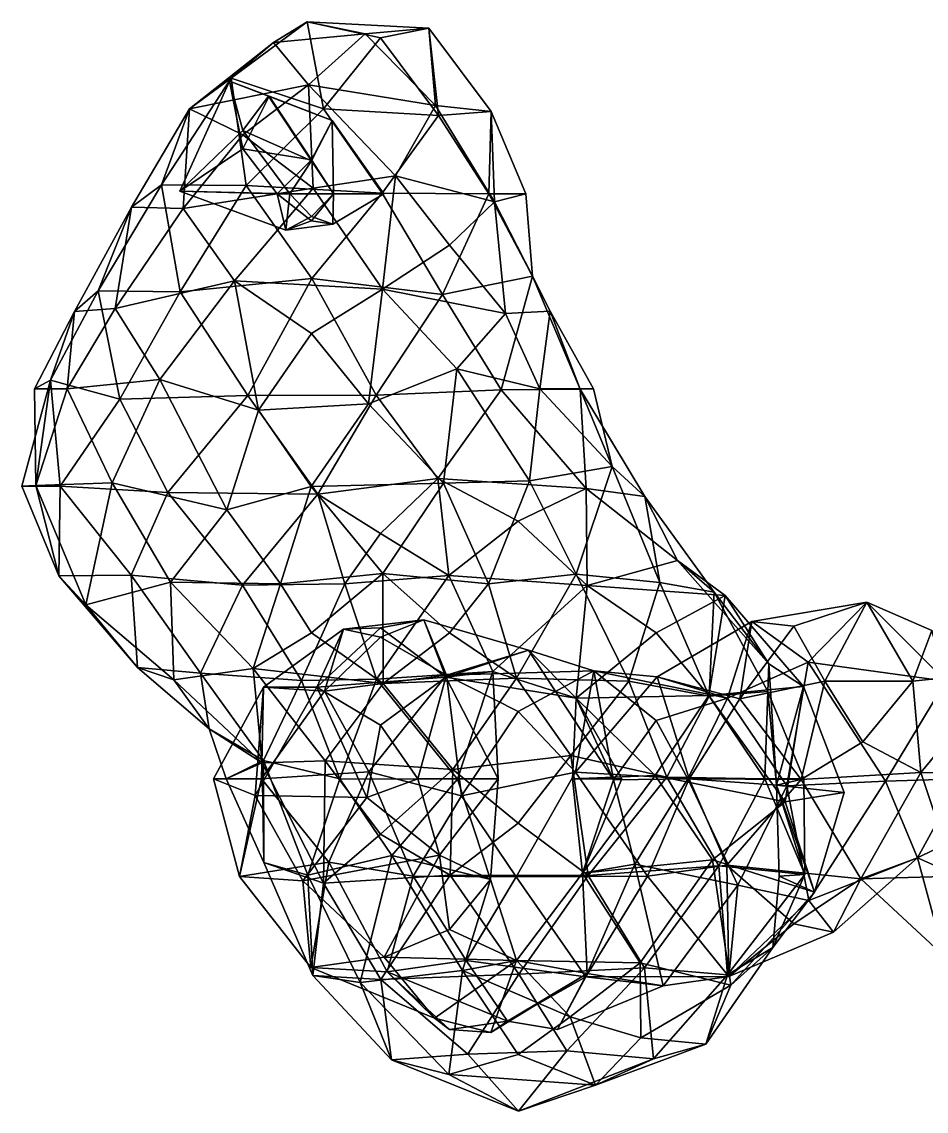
# Model space of a CAD drawing. Extents: x 290095 to 295679, y 4553756 to 4561441.
# Drawn here: x 291240.7 to 291406.1, y 4560770.5 to 4560969.6 of the extents above; entities that cross this region are included whole.
import ezdxf

# ---------------------------------------------------------------- set-up
doc = ezdxf.new("R2010")
doc.units = 0
doc.layers.add('Au_ppm_Pref_-_0_5', color=7, linetype='CONTINUOUS')

msp = doc.modelspace()

# ---------------------------------------------------------------- linework, layer by layer
at = {"layer": 'Au_ppm_Pref_-_0_5'}
for points in [[(291295.89, 4560953.68, 1584.02), (291279.04, 4560959.28, 1580.41), (291292.94, 4560969.61, 1579.36)], [(291279.04, 4560959.28, 1580.41), (291286.79, 4560965.83, 1573.92), (291292.94, 4560969.61, 1579.36)], [(291286.79, 4560965.83, 1573.92), (291303.52, 4560967.41, 1574.72), (291292.94, 4560969.61, 1579.36)], [(291295.89, 4560953.68, 1584.02), (291292.94, 4560969.61, 1579.36), (291306.35, 4560966.7, 1583.43)], [(291303.52, 4560967.41, 1574.72), (291315.15, 4560968.43, 1579.86), (291292.94, 4560969.61, 1579.36)], [(291292.94, 4560969.61, 1579.36), (291315.15, 4560968.43, 1579.86), (291306.35, 4560966.7, 1583.43)], [(291303.52, 4560967.41, 1574.72), (291286.79, 4560965.83, 1573.92), (291293.2, 4560958.09, 1571.62)], [(291316.42, 4560954.31, 1574.35), (291303.52, 4560967.41, 1574.72), (291293.2, 4560958.09, 1571.62)], [(291316.42, 4560954.31, 1574.35), (291315.15, 4560968.43, 1579.86), (291303.52, 4560967.41, 1574.72)], [(291315.15, 4560968.43, 1579.86), (291316.97, 4560952.48, 1583.7), (291306.35, 4560966.7, 1583.43)], [(291316.42, 4560954.31, 1574.35), (291326.58, 4560953.23, 1579.86), (291315.15, 4560968.43, 1579.86)], [(291315.15, 4560968.43, 1579.86), (291326.58, 4560953.23, 1579.86), (291316.97, 4560952.48, 1583.7)], [(291271.41, 4560953.69, 1574.91), (291286.79, 4560965.83, 1573.92), (291279.04, 4560959.28, 1580.41)], [(291286.79, 4560965.83, 1573.92), (291271.41, 4560953.69, 1574.91), (291293.2, 4560958.09, 1571.62)], [(291295.89, 4560953.68, 1584.02), (291306.35, 4560966.7, 1583.43), (291316.97, 4560952.48, 1583.7)], [(291279.04, 4560959.28, 1580.41), (291266.29, 4560939.82, 1580.43), (291271.41, 4560953.69, 1574.91)], [(291279.04, 4560959.28, 1580.41), (291281.75, 4560939.68, 1584.29), (291266.29, 4560939.82, 1580.43)], [(291269.68, 4560938.65, 1603.62), (291278.71, 4560958.77, 1603.56), (291281.15, 4560949.73, 1605.7)], [(291269.68, 4560938.65, 1603.62), (291281.15, 4560946.39, 1600.42), (291278.71, 4560958.77, 1603.56)], [(291281.15, 4560948.92, 1570.34), (291293.2, 4560958.09, 1571.62), (291271.41, 4560953.69, 1574.91)], [(291286, 4560955.99, 1601.33), (291278.71, 4560958.77, 1603.56), (291281.15, 4560946.39, 1600.42)], [(291286, 4560955.99, 1601.33), (291297.49, 4560951.57, 1603.62), (291278.71, 4560958.77, 1603.56)], [(291297.49, 4560951.57, 1603.62), (291285.89, 4560955.99, 1605.85), (291278.71, 4560958.77, 1603.56)], [(291285.89, 4560955.99, 1605.85), (291281.15, 4560949.73, 1605.7), (291278.71, 4560958.77, 1603.56)], [(291279.04, 4560959.28, 1580.41), (291295.89, 4560953.68, 1584.02), (291281.75, 4560939.68, 1584.29)], [(291294.05, 4560939.18, 1569.98), (291293.2, 4560958.09, 1571.62), (291281.15, 4560948.92, 1570.34)], [(291294.05, 4560939.18, 1569.98), (291309.06, 4560941.44, 1571.55), (291293.2, 4560958.09, 1571.62)], [(291293.2, 4560958.09, 1571.62), (291309.06, 4560941.44, 1571.55), (291316.42, 4560954.31, 1574.35)], [(291293.75, 4560944.22, 1605.64), (291281.15, 4560949.73, 1605.7), (291285.89, 4560955.99, 1605.85)], [(291293.75, 4560944.37, 1601.55), (291286, 4560955.99, 1601.33), (291281.15, 4560946.39, 1600.42)], [(291297.49, 4560951.57, 1603.62), (291293.75, 4560944.22, 1605.64), (291285.89, 4560955.99, 1605.85)], [(291286, 4560955.99, 1601.33), (291293.75, 4560944.37, 1601.55), (291297.49, 4560951.57, 1603.62)], [(291266.29, 4560939.82, 1580.43), (291260.82, 4560935.73, 1573.92), (291271.41, 4560953.69, 1574.91)], [(291271.41, 4560953.69, 1574.91), (291260.82, 4560935.73, 1573.92), (291270.27, 4560935.5, 1569.68)], [(291271.41, 4560953.69, 1574.91), (291270.27, 4560935.5, 1569.68), (291281.15, 4560948.92, 1570.34)], [(291295.89, 4560953.68, 1584.02), (291306.67, 4560938.28, 1584.83), (291281.75, 4560939.68, 1584.29)], [(291295.89, 4560953.68, 1584.02), (291316.97, 4560952.48, 1583.7), (291306.67, 4560938.28, 1584.83)], [(291309.06, 4560941.44, 1571.55), (291327.21, 4560936.7, 1574.36), (291316.42, 4560954.31, 1574.35)], [(291327.21, 4560936.7, 1574.36), (291326.58, 4560953.23, 1579.86), (291316.42, 4560954.31, 1574.35)], [(291297.75, 4560938.17, 1601.73), (291297.49, 4560951.57, 1603.62), (291293.75, 4560944.37, 1601.55)], [(291297.49, 4560951.57, 1603.62), (291297.73, 4560938.17, 1605.5), (291293.75, 4560944.22, 1605.64)], [(291297.75, 4560938.17, 1601.73), (291306.96, 4560938.17, 1603.62), (291297.49, 4560951.57, 1603.62)], [(291297.49, 4560951.57, 1603.62), (291306.96, 4560938.17, 1603.62), (291297.73, 4560938.17, 1605.5)], [(291326.14, 4560938.17, 1583.25), (291306.67, 4560938.28, 1584.83), (291316.97, 4560952.48, 1583.7)], [(291326.58, 4560953.23, 1579.86), (291326.14, 4560938.17, 1583.25), (291316.97, 4560952.48, 1583.7)], [(291326.58, 4560953.23, 1579.86), (291332.93, 4560938.17, 1579.86), (291326.14, 4560938.17, 1583.25)], [(291327.21, 4560936.7, 1574.36), (291332.93, 4560938.17, 1579.86), (291326.58, 4560953.23, 1579.86)], [(291281.15, 4560949.73, 1605.7), (291289.77, 4560938.17, 1605.49), (291269.68, 4560938.65, 1603.62)], [(291293.75, 4560944.22, 1605.64), (291289.77, 4560938.17, 1605.49), (291281.15, 4560949.73, 1605.7)], [(291294.05, 4560939.18, 1569.98), (291281.15, 4560948.92, 1570.34), (291270.27, 4560935.5, 1569.68)], [(291269.68, 4560938.65, 1603.62), (291287.46, 4560938.17, 1600.66), (291281.15, 4560946.39, 1600.42)], [(291293.75, 4560944.37, 1601.55), (291281.15, 4560946.39, 1600.42), (291287.46, 4560938.17, 1600.66)], [(291297.75, 4560938.17, 1601.73), (291293.75, 4560944.37, 1601.55), (291287.46, 4560938.17, 1600.66)], [(291297.73, 4560938.17, 1605.5), (291289.77, 4560938.17, 1605.49), (291293.75, 4560944.22, 1605.64)], [(291269.69, 4560920.28, 1584.93), (291254.71, 4560920.43, 1580.12), (291266.29, 4560939.82, 1580.43)], [(291260.82, 4560935.73, 1573.92), (291266.29, 4560939.82, 1580.43), (291254.71, 4560920.43, 1580.12)], [(291269.69, 4560920.28, 1584.93), (291266.29, 4560939.82, 1580.43), (291281.75, 4560939.68, 1584.29)], [(291269.69, 4560920.28, 1584.93), (291281.75, 4560939.68, 1584.29), (291293.79, 4560922.67, 1586.6)], [(291306.67, 4560938.28, 1584.83), (291293.79, 4560922.67, 1586.6), (291281.75, 4560939.68, 1584.29)], [(291294.05, 4560939.18, 1569.98), (291306.68, 4560920.74, 1567.69), (291309.06, 4560941.44, 1571.55)], [(291306.68, 4560920.74, 1567.69), (291318.95, 4560928.8, 1571.11), (291309.06, 4560941.44, 1571.55)], [(291309.06, 4560941.44, 1571.55), (291318.95, 4560928.8, 1571.11), (291327.21, 4560936.7, 1574.36)], [(291289.03, 4560931.5, 1603.62), (291269.68, 4560938.65, 1603.62), (291289.77, 4560938.17, 1605.49)], [(291269.68, 4560938.65, 1603.62), (291289.03, 4560931.5, 1603.62), (291287.46, 4560938.17, 1600.66)], [(291294.05, 4560939.18, 1569.98), (291270.27, 4560935.5, 1569.68), (291279.62, 4560922.28, 1567.16)], [(291306.68, 4560920.74, 1567.69), (291294.05, 4560939.18, 1569.98), (291279.62, 4560922.28, 1567.16)], [(291297.75, 4560938.17, 1601.73), (291287.46, 4560938.17, 1600.66), (291293.75, 4560933.24, 1601.97)], [(291289.03, 4560931.5, 1603.62), (291293.75, 4560933.24, 1601.97), (291287.46, 4560938.17, 1600.66)], [(291289.03, 4560931.5, 1603.62), (291289.77, 4560938.17, 1605.49), (291293.75, 4560934.03, 1605)], [(291293.75, 4560934.03, 1605), (291289.77, 4560938.17, 1605.49), (291297.73, 4560938.17, 1605.5)], [(291297.75, 4560938.17, 1601.73), (291293.75, 4560933.24, 1601.97), (291297.65, 4560932.65, 1603.62)], [(291297.65, 4560932.65, 1603.62), (291293.75, 4560934.03, 1605), (291297.73, 4560938.17, 1605.5)], [(291317.7, 4560919.75, 1585.36), (291293.79, 4560922.67, 1586.6), (291306.67, 4560938.28, 1584.83)], [(291297.75, 4560938.17, 1601.73), (291297.65, 4560932.65, 1603.62), (291306.96, 4560938.17, 1603.62)], [(291306.96, 4560938.17, 1603.62), (291297.65, 4560932.65, 1603.62), (291297.73, 4560938.17, 1605.5)], [(291317.7, 4560919.75, 1585.36), (291306.67, 4560938.28, 1584.83), (291326.14, 4560938.17, 1583.25)], [(291317.7, 4560919.75, 1585.36), (291326.14, 4560938.17, 1583.25), (291334.12, 4560923.12, 1579.51)], [(291326.14, 4560938.17, 1583.25), (291332.93, 4560938.17, 1579.86), (291334.12, 4560923.12, 1579.51)], [(291327.21, 4560936.7, 1574.36), (291334.12, 4560923.12, 1579.51), (291332.93, 4560938.17, 1579.86)], [(291257.81, 4560917.18, 1569.92), (291260.82, 4560935.73, 1573.92), (291250.37, 4560916.66, 1573.92)], [(291250.37, 4560916.66, 1573.92), (291260.82, 4560935.73, 1573.92), (291254.71, 4560920.43, 1580.12)], [(291270.27, 4560935.5, 1569.68), (291260.82, 4560935.73, 1573.92), (291257.81, 4560917.18, 1569.92)], [(291257.81, 4560917.18, 1569.92), (291279.62, 4560922.28, 1567.16), (291270.27, 4560935.5, 1569.68)], [(291318.95, 4560928.8, 1571.11), (291329.18, 4560916.29, 1570.45), (291327.21, 4560936.7, 1574.36)], [(291329.18, 4560916.29, 1570.45), (291337.39, 4560916.71, 1573.92), (291327.21, 4560936.7, 1574.36)], [(291327.21, 4560936.7, 1574.36), (291337.39, 4560916.71, 1573.92), (291334.12, 4560923.12, 1579.51)], [(291297.65, 4560932.65, 1603.62), (291289.03, 4560931.5, 1603.62), (291293.75, 4560934.03, 1605)], [(291289.03, 4560931.5, 1603.62), (291297.65, 4560932.65, 1603.62), (291293.75, 4560933.24, 1601.97)], [(291318.95, 4560928.8, 1571.11), (291306.68, 4560920.74, 1567.69), (291329.18, 4560916.29, 1570.45)], [(291279.62, 4560922.28, 1567.16), (291257.81, 4560917.18, 1569.92), (291265.97, 4560904.25, 1566.88)], [(291279.62, 4560922.28, 1567.16), (291265.97, 4560904.25, 1566.88), (291284.03, 4560898.63, 1564.7)], [(291293.79, 4560922.67, 1586.6), (291282.08, 4560901.33, 1587.44), (291269.69, 4560920.28, 1584.93)], [(291293.75, 4560912.62, 1564.62), (291279.62, 4560922.28, 1567.16), (291284.03, 4560898.63, 1564.7)], [(291279.62, 4560922.28, 1567.16), (291293.75, 4560912.62, 1564.62), (291306.68, 4560920.74, 1567.69)], [(291282.08, 4560901.33, 1587.44), (291293.79, 4560922.67, 1586.6), (291305.57, 4560901.37, 1587.07)], [(291317.7, 4560919.75, 1585.36), (291305.57, 4560901.37, 1587.07), (291293.79, 4560922.67, 1586.6)], [(291328.39, 4560902.37, 1584.94), (291317.7, 4560919.75, 1585.36), (291334.12, 4560923.12, 1579.51)], [(291328.39, 4560902.37, 1584.94), (291334.12, 4560923.12, 1579.51), (291342.84, 4560902.47, 1579.51)], [(291334.12, 4560923.12, 1579.51), (291337.39, 4560916.71, 1573.92), (291342.84, 4560902.47, 1579.51)], [(291254.71, 4560920.43, 1580.12), (291258.67, 4560900.65, 1585.49), (291246.03, 4560904.14, 1579.66)], [(291250.37, 4560916.66, 1573.92), (291254.71, 4560920.43, 1580.12), (291246.03, 4560904.14, 1579.66)], [(291269.69, 4560920.28, 1584.93), (291258.67, 4560900.65, 1585.49), (291254.71, 4560920.43, 1580.12)], [(291258.67, 4560900.65, 1585.49), (291269.69, 4560920.28, 1584.93), (291282.08, 4560901.33, 1587.44)], [(291293.75, 4560912.62, 1564.62), (291304.12, 4560899.8, 1564), (291306.68, 4560920.74, 1567.69)], [(291306.68, 4560920.74, 1567.69), (291304.12, 4560899.8, 1564), (291320.29, 4560906.19, 1566.2)], [(291317.7, 4560919.75, 1585.36), (291328.39, 4560902.37, 1584.94), (291305.57, 4560901.37, 1587.07)], [(291306.68, 4560920.74, 1567.69), (291320.29, 4560906.19, 1566.2), (291329.18, 4560916.29, 1570.45)], [(291250.37, 4560916.66, 1573.92), (291246.03, 4560904.14, 1579.66), (291243.07, 4560902.53, 1573.92)], [(291250.37, 4560916.66, 1573.92), (291243.07, 4560902.53, 1573.92), (291249.07, 4560902.53, 1570.68)], [(291257.81, 4560917.18, 1569.92), (291250.37, 4560916.66, 1573.92), (291249.07, 4560902.53, 1570.68)], [(291257.81, 4560917.18, 1569.92), (291249.07, 4560902.53, 1570.68), (291265.97, 4560904.25, 1566.88)], [(291329.18, 4560916.29, 1570.45), (291320.29, 4560906.19, 1566.2), (291335.48, 4560902.53, 1569.19)], [(291329.18, 4560916.29, 1570.45), (291335.48, 4560902.53, 1569.19), (291337.39, 4560916.71, 1573.92)], [(291335.48, 4560902.53, 1569.19), (291345.28, 4560902.53, 1573.92), (291337.39, 4560916.71, 1573.92)], [(291337.39, 4560916.71, 1573.92), (291345.28, 4560902.53, 1573.92), (291342.84, 4560902.47, 1579.51)], [(291293.75, 4560912.62, 1564.62), (291284.03, 4560898.63, 1564.7), (291304.12, 4560899.8, 1564)], [(291320.29, 4560906.19, 1566.2), (291304.12, 4560899.8, 1564), (291317.88, 4560885.27, 1564.3)], [(291320.29, 4560906.19, 1566.2), (291317.88, 4560885.27, 1564.3), (291333.6, 4560885.73, 1566.65)], [(291335.48, 4560902.53, 1569.19), (291320.29, 4560906.19, 1566.2), (291333.6, 4560885.73, 1566.65)], [(291240.75, 4560884.72, 1579.86), (291246.03, 4560904.14, 1579.66), (291247.75, 4560884.72, 1583.72)], [(291246.03, 4560904.14, 1579.66), (291240.75, 4560884.72, 1579.86), (291243.34, 4560884.84, 1573.94)], [(291246.03, 4560904.14, 1579.66), (291243.34, 4560884.84, 1573.94), (291243.07, 4560902.53, 1573.92)], [(291246.03, 4560904.14, 1579.66), (291258.67, 4560900.65, 1585.49), (291247.75, 4560884.72, 1583.72)], [(291257.25, 4560885.36, 1568.49), (291265.97, 4560904.25, 1566.88), (291249.07, 4560902.53, 1570.68)], [(291278.25, 4560880.44, 1565.19), (291265.97, 4560904.25, 1566.88), (291257.25, 4560885.36, 1568.49)], [(291284.03, 4560898.63, 1564.7), (291265.97, 4560904.25, 1566.88), (291278.25, 4560880.44, 1565.19)], [(291243.07, 4560902.53, 1573.92), (291243.34, 4560884.84, 1573.94), (291249.07, 4560902.53, 1570.68)], [(291257.25, 4560885.36, 1568.49), (291249.07, 4560902.53, 1570.68), (291243.34, 4560884.84, 1573.94)], [(291328.39, 4560902.37, 1584.94), (291316.84, 4560886.12, 1587.36), (291305.57, 4560901.37, 1587.07)], [(291328.39, 4560902.37, 1584.94), (291343.93, 4560884.34, 1585.75), (291316.84, 4560886.12, 1587.36)], [(291343.93, 4560884.34, 1585.75), (291328.39, 4560902.37, 1584.94), (291342.84, 4560902.47, 1579.51)], [(291333.6, 4560885.73, 1566.65), (291348.72, 4560888.33, 1572.74), (291335.48, 4560902.53, 1569.19)], [(291335.48, 4560902.53, 1569.19), (291348.72, 4560888.33, 1572.74), (291345.28, 4560902.53, 1573.92)], [(291345.28, 4560902.53, 1573.92), (291348.72, 4560888.33, 1572.74), (291342.84, 4560902.47, 1579.51)], [(291343.93, 4560884.34, 1585.75), (291342.84, 4560902.47, 1579.51), (291354.68, 4560882.82, 1579.87)], [(291348.72, 4560888.33, 1572.74), (291354.68, 4560882.82, 1579.87), (291342.84, 4560902.47, 1579.51)], [(291267.44, 4560883.56, 1586.73), (291247.75, 4560884.72, 1583.72), (291258.67, 4560900.65, 1585.49)], [(291258.67, 4560900.65, 1585.49), (291282.08, 4560901.33, 1587.44), (291267.44, 4560883.56, 1586.73)], [(291282.08, 4560901.33, 1587.44), (291294.9, 4560883.26, 1584.91), (291267.44, 4560883.56, 1586.73)], [(291305.57, 4560901.37, 1587.07), (291294.9, 4560883.26, 1584.91), (291282.08, 4560901.33, 1587.44)], [(291293.64, 4560884.68, 1564.65), (291304.12, 4560899.8, 1564), (291284.03, 4560898.63, 1564.7)], [(291293.64, 4560884.68, 1564.65), (291317.88, 4560885.27, 1564.3), (291304.12, 4560899.8, 1564)], [(291316.84, 4560886.12, 1587.36), (291294.9, 4560883.26, 1584.91), (291305.57, 4560901.37, 1587.07)], [(291293.64, 4560884.68, 1564.65), (291284.03, 4560898.63, 1564.7), (291278.25, 4560880.44, 1565.19)], [(291342.12, 4560868.66, 1568.67), (291348.72, 4560888.33, 1572.74), (291333.6, 4560885.73, 1566.65)], [(291342.12, 4560868.66, 1568.67), (291357.44, 4560867.13, 1573.95), (291348.72, 4560888.33, 1572.74)], [(291348.72, 4560888.33, 1572.74), (291357.44, 4560867.13, 1573.95), (291354.68, 4560882.82, 1579.87)], [(291294.9, 4560883.26, 1584.91), (291316.84, 4560886.12, 1587.36), (291306.35, 4560876.11, 1588.87)], [(291318.82, 4560868.41, 1589.94), (291306.35, 4560876.11, 1588.87), (291316.84, 4560886.12, 1587.36)], [(291318.82, 4560868.41, 1589.94), (291316.84, 4560886.12, 1587.36), (291331.54, 4560878.33, 1589.61)], [(291343.93, 4560884.34, 1585.75), (291331.54, 4560878.33, 1589.61), (291316.84, 4560886.12, 1587.36)], [(291317.88, 4560885.27, 1564.3), (291326.1, 4560866.9, 1564.61), (291333.6, 4560885.73, 1566.65)], [(291342.12, 4560868.66, 1568.67), (291333.6, 4560885.73, 1566.65), (291326.1, 4560866.9, 1564.61)], [(291240.75, 4560884.72, 1579.86), (291247.5, 4560868.35, 1579.08), (291243.34, 4560884.84, 1573.94)], [(291247.5, 4560868.35, 1579.08), (291240.75, 4560884.72, 1579.86), (291247.75, 4560884.72, 1583.72)], [(291257.25, 4560885.36, 1568.49), (291243.34, 4560884.84, 1573.94), (291252.44, 4560863.05, 1573.68)], [(291252.44, 4560863.05, 1573.68), (291243.34, 4560884.84, 1573.94), (291247.5, 4560868.35, 1579.08)], [(291247.5, 4560868.35, 1579.08), (291247.75, 4560884.72, 1583.72), (291260.75, 4560868.45, 1584.91)], [(291260.75, 4560868.45, 1584.91), (291247.75, 4560884.72, 1583.72), (291267.44, 4560883.56, 1586.73)], [(291252.44, 4560863.05, 1573.68), (291267.97, 4560867.17, 1567.85), (291257.25, 4560885.36, 1568.49)], [(291278.25, 4560880.44, 1565.19), (291257.25, 4560885.36, 1568.49), (291267.97, 4560867.17, 1567.85)], [(291293.64, 4560884.68, 1564.65), (291278.25, 4560880.44, 1565.19), (291288.04, 4560866.9, 1565.29)], [(291293.64, 4560884.68, 1564.65), (291288.04, 4560866.9, 1565.29), (291306.78, 4560868.75, 1564.32)], [(291293.64, 4560884.68, 1564.65), (291306.78, 4560868.75, 1564.32), (291317.88, 4560885.27, 1564.3)], [(291306.78, 4560868.75, 1564.32), (291326.1, 4560866.9, 1564.61), (291317.88, 4560885.27, 1564.3)], [(291343.93, 4560884.34, 1585.75), (291344.15, 4560866.59, 1591.66), (291331.54, 4560878.33, 1589.61)], [(291344.15, 4560866.59, 1591.66), (291343.93, 4560884.34, 1585.75), (291360.67, 4560871.17, 1586.53)], [(291343.93, 4560884.34, 1585.75), (291354.68, 4560882.82, 1579.87), (291360.67, 4560871.17, 1586.53)], [(291260.75, 4560868.45, 1584.91), (291267.44, 4560883.56, 1586.73), (291281.1, 4560866.65, 1586.97)], [(291267.44, 4560883.56, 1586.73), (291294.9, 4560883.26, 1584.91), (291281.1, 4560866.65, 1586.97)], [(291294.9, 4560883.26, 1584.91), (291299.8, 4560866.9, 1588.88), (291281.1, 4560866.65, 1586.97)], [(291294.9, 4560883.26, 1584.91), (291306.35, 4560876.11, 1588.87), (291299.8, 4560866.9, 1588.88)], [(291354.68, 4560882.82, 1579.87), (291357.44, 4560867.13, 1573.95), (291367.38, 4560865.35, 1580.66)], [(291367.38, 4560865.35, 1580.66), (291360.67, 4560871.17, 1586.53), (291354.68, 4560882.82, 1579.87)], [(291288.04, 4560866.9, 1565.29), (291278.25, 4560880.44, 1565.19), (291267.97, 4560867.17, 1567.85)], [(291318.82, 4560868.41, 1589.94), (291331.54, 4560878.33, 1589.61), (291344.15, 4560866.59, 1591.66)], [(291318.82, 4560868.41, 1589.94), (291299.8, 4560866.9, 1588.88), (291306.35, 4560876.11, 1588.87)], [(291344.15, 4560866.59, 1591.66), (291360.67, 4560871.17, 1586.53), (291369.34, 4560864.77, 1591.32)], [(291360.67, 4560871.17, 1586.53), (291377.37, 4560852.27, 1585.8), (291369.34, 4560864.77, 1591.32)], [(291367.38, 4560865.35, 1580.66), (291377.37, 4560852.27, 1585.8), (291360.67, 4560871.17, 1586.53)], [(291260.75, 4560868.45, 1584.91), (291261.93, 4560851.57, 1579.86), (291247.5, 4560868.35, 1579.08)], [(291247.5, 4560868.35, 1579.08), (291261.93, 4560851.57, 1579.86), (291252.44, 4560863.05, 1573.68)], [(291260.75, 4560868.45, 1584.91), (291281.1, 4560866.65, 1586.97), (291273.4, 4560850.59, 1584.69)], [(291260.75, 4560868.45, 1584.91), (291273.4, 4560850.59, 1584.69), (291261.93, 4560851.57, 1579.86)], [(291306.78, 4560868.75, 1564.32), (291288.04, 4560866.9, 1565.29), (291293.75, 4560857.94, 1565)], [(291293.75, 4560857.94, 1565), (291306.81, 4560848.7, 1567.61), (291306.78, 4560868.75, 1564.32)], [(291318.82, 4560868.41, 1589.94), (291305.61, 4560849.47, 1589.89), (291299.8, 4560866.9, 1588.88)], [(291305.61, 4560849.47, 1589.89), (291318.82, 4560868.41, 1589.94), (291326.91, 4560850.86, 1592.23)], [(291306.78, 4560868.75, 1564.32), (291306.81, 4560848.7, 1567.61), (291318.95, 4560857.95, 1565)], [(291318.95, 4560857.95, 1565), (291326.1, 4560866.9, 1564.61), (291306.78, 4560868.75, 1564.32)], [(291344.15, 4560866.59, 1591.66), (291326.91, 4560850.86, 1592.23), (291318.82, 4560868.41, 1589.94)], [(291342.12, 4560868.66, 1568.67), (291326.1, 4560866.9, 1564.61), (291331.23, 4560849.68, 1568.77)], [(291342.12, 4560868.66, 1568.67), (291331.23, 4560849.68, 1568.77), (291351.74, 4560849.08, 1570.34)], [(291342.12, 4560868.66, 1568.67), (291351.74, 4560849.08, 1570.34), (291357.44, 4560867.13, 1573.95)], [(291268.55, 4560849.32, 1573.86), (291267.97, 4560867.17, 1567.85), (291252.44, 4560863.05, 1573.68)], [(291283.04, 4560851.42, 1568.6), (291267.97, 4560867.17, 1567.85), (291268.55, 4560849.32, 1573.86)], [(291283.04, 4560851.42, 1568.6), (291288.04, 4560866.9, 1565.29), (291267.97, 4560867.17, 1567.85)], [(291291.9, 4560849.25, 1588.44), (291273.4, 4560850.59, 1584.69), (291281.1, 4560866.65, 1586.97)], [(291291.9, 4560849.25, 1588.44), (291281.1, 4560866.65, 1586.97), (291299.8, 4560866.9, 1588.88)], [(291283.04, 4560851.42, 1568.6), (291293.75, 4560857.94, 1565), (291288.04, 4560866.9, 1565.29)], [(291305.61, 4560849.47, 1589.89), (291291.9, 4560849.25, 1588.44), (291299.8, 4560866.9, 1588.88)], [(291318.95, 4560857.95, 1565), (291331.23, 4560849.68, 1568.77), (291326.1, 4560866.9, 1564.61)], [(291342.13, 4560846, 1597.52), (291326.91, 4560850.86, 1592.23), (291344.15, 4560866.59, 1591.66)], [(291342.13, 4560846, 1597.52), (291344.15, 4560866.59, 1591.66), (291356.74, 4560857.94, 1594.69)], [(291344.15, 4560866.59, 1591.66), (291369.34, 4560864.77, 1591.32), (291356.74, 4560857.94, 1594.69)], [(291366.46, 4560846.34, 1574.47), (291357.44, 4560867.13, 1573.95), (291351.74, 4560849.08, 1570.34)], [(291366.46, 4560846.34, 1574.47), (291367.38, 4560865.35, 1580.66), (291357.44, 4560867.13, 1573.95)], [(291369.34, 4560864.77, 1591.32), (291366.4, 4560846.5, 1595.43), (291356.74, 4560857.94, 1594.69)], [(291383.7, 4560848.13, 1591.77), (291366.4, 4560846.5, 1595.43), (291369.34, 4560864.77, 1591.32)], [(291377.15, 4560847.22, 1580.67), (291367.38, 4560865.35, 1580.66), (291366.46, 4560846.34, 1574.47)], [(291377.37, 4560852.27, 1585.8), (291367.38, 4560865.35, 1580.66), (291377.15, 4560847.22, 1580.67)], [(291369.34, 4560864.77, 1591.32), (291377.37, 4560852.27, 1585.8), (291383.7, 4560848.13, 1591.77)], [(291252.44, 4560863.05, 1573.68), (291261.93, 4560851.57, 1579.86), (291268.55, 4560849.32, 1573.86)], [(291395.26, 4560863.51, 1615.5), (291381.94, 4560859.14, 1618.85), (291374.23, 4560859.99, 1615.5)], [(291395.26, 4560863.51, 1615.5), (291374.23, 4560859.99, 1615.5), (291384.53, 4560852.55, 1613.12)], [(291395.26, 4560863.51, 1615.5), (291387.6, 4560849.08, 1618.17), (291381.94, 4560859.14, 1618.85)], [(291384.53, 4560852.55, 1613.12), (291409.7, 4560849.12, 1614.65), (291395.26, 4560863.51, 1615.5)], [(291395.26, 4560863.51, 1615.5), (291403.67, 4560849.08, 1617.13), (291387.6, 4560849.08, 1618.17)], [(291395.26, 4560863.51, 1615.5), (291407.14, 4560858.39, 1618.6), (291403.67, 4560849.08, 1617.13)], [(291395.26, 4560863.51, 1615.5), (291409.7, 4560849.12, 1614.65), (291407.14, 4560858.39, 1618.6)], [(291299.6, 4560858.63, 1603.62), (291314.28, 4560860.3, 1603.62), (291306.35, 4560857.17, 1606.31)], [(291314.28, 4560860.3, 1603.62), (291299.6, 4560858.63, 1603.62), (291306.35, 4560858.83, 1600.37)], [(291306.35, 4560857.17, 1606.31), (291314.28, 4560860.3, 1603.62), (291318.44, 4560850.21, 1609.92)], [(291314.28, 4560860.3, 1603.62), (291306.35, 4560858.83, 1600.37), (291318.31, 4560849.82, 1597.47)], [(291333.38, 4560854.79, 1603.53), (291318.44, 4560850.21, 1609.92), (291314.28, 4560860.3, 1603.62)], [(291333.38, 4560854.79, 1603.53), (291314.28, 4560860.3, 1603.62), (291318.31, 4560849.82, 1597.47)], [(291369.78, 4560845.98, 1610.79), (291374.23, 4560859.99, 1615.5), (291356.93, 4560849.92, 1615.58)], [(291372.03, 4560845.89, 1619.11), (291356.93, 4560849.92, 1615.58), (291374.23, 4560859.99, 1615.5)], [(291369.78, 4560845.98, 1610.79), (291384.53, 4560852.55, 1613.12), (291374.23, 4560859.99, 1615.5)], [(291374.23, 4560859.99, 1615.5), (291381.94, 4560859.14, 1618.85), (291372.03, 4560845.89, 1619.11)], [(291283.04, 4560851.42, 1568.6), (291306.81, 4560848.7, 1567.61), (291293.75, 4560857.94, 1565)], [(291296.08, 4560847.26, 1607.85), (291284.94, 4560848, 1603.62), (291299.6, 4560858.63, 1603.62)], [(291299.6, 4560858.63, 1603.62), (291284.94, 4560848, 1603.62), (291294.71, 4560848.02, 1597.95)], [(291299.6, 4560858.63, 1603.62), (291294.71, 4560848.02, 1597.95), (291306.35, 4560858.83, 1600.37)], [(291306.35, 4560858.83, 1600.37), (291294.71, 4560848.02, 1597.95), (291318.31, 4560849.82, 1597.47)], [(291296.08, 4560847.26, 1607.85), (291299.6, 4560858.63, 1603.62), (291306.35, 4560857.17, 1606.31)], [(291318.95, 4560857.95, 1565), (291306.81, 4560848.7, 1567.61), (291331.23, 4560849.68, 1568.77)], [(291342.13, 4560846, 1597.52), (291356.74, 4560857.94, 1594.69), (291366.4, 4560846.5, 1595.43)], [(291387.6, 4560849.08, 1618.17), (291372.03, 4560845.89, 1619.11), (291381.94, 4560859.14, 1618.85)], [(291407.14, 4560858.39, 1618.6), (291420.43, 4560850.84, 1621.48), (291403.67, 4560849.08, 1617.13)], [(291296.08, 4560847.26, 1607.85), (291306.35, 4560857.17, 1606.31), (291318.44, 4560850.21, 1609.92)], [(291342.13, 4560846, 1597.52), (291333.38, 4560854.79, 1603.53), (291318.31, 4560849.82, 1597.47)], [(291345.38, 4560851, 1609.57), (291318.44, 4560850.21, 1609.92), (291333.38, 4560854.79, 1603.53)], [(291348.94, 4560831.08, 1603.62), (291345.38, 4560851, 1609.57), (291333.38, 4560854.79, 1603.53)], [(291342.13, 4560846, 1597.52), (291348.94, 4560831.08, 1603.62), (291333.38, 4560854.79, 1603.53)], [(291384.53, 4560852.55, 1613.12), (291369.78, 4560845.98, 1610.79), (291380.63, 4560829.95, 1610.69)], [(291378.77, 4560830.08, 1586.05), (291377.37, 4560852.27, 1585.8), (291377.15, 4560847.22, 1580.67)], [(291378.77, 4560830.08, 1586.05), (291383.7, 4560848.13, 1591.77), (291377.37, 4560852.27, 1585.8)], [(291398.68, 4560830.83, 1613.79), (291384.53, 4560852.55, 1613.12), (291380.63, 4560829.95, 1610.69)], [(291398.68, 4560830.83, 1613.79), (291409.7, 4560849.12, 1614.65), (291384.53, 4560852.55, 1613.12)], [(291273.4, 4560850.59, 1584.69), (291275.03, 4560840.42, 1579.86), (291261.93, 4560851.57, 1579.86)], [(291261.93, 4560851.57, 1579.86), (291275.03, 4560840.42, 1579.86), (291268.55, 4560849.32, 1573.86)], [(291283.04, 4560851.42, 1568.6), (291268.55, 4560849.32, 1573.86), (291284.72, 4560834.15, 1574.85)], [(291284.97, 4560834.58, 1585.02), (291273.4, 4560850.59, 1584.69), (291291.9, 4560849.25, 1588.44)], [(291284.97, 4560834.58, 1585.02), (291275.03, 4560840.42, 1579.86), (291273.4, 4560850.59, 1584.69)], [(291296.24, 4560834.55, 1570.25), (291306.81, 4560848.7, 1567.61), (291283.04, 4560851.42, 1568.6)], [(291296.24, 4560834.55, 1570.25), (291283.04, 4560851.42, 1568.6), (291284.72, 4560834.15, 1574.85)], [(291304.19, 4560832.54, 1610.78), (291296.08, 4560847.26, 1607.85), (291318.44, 4560850.21, 1609.92)], [(291304.19, 4560832.54, 1610.78), (291318.44, 4560850.21, 1609.92), (291321.16, 4560828.16, 1613.42)], [(291320.43, 4560831.21, 1590.79), (291305.61, 4560849.47, 1589.89), (291326.91, 4560850.86, 1592.23)], [(291326.91, 4560850.86, 1592.23), (291318.31, 4560849.82, 1597.47), (291327.86, 4560831.26, 1595.94)], [(291342.13, 4560846, 1597.52), (291318.31, 4560849.82, 1597.47), (291326.91, 4560850.86, 1592.23)], [(291345.38, 4560851, 1609.57), (291331.54, 4560843.53, 1613.65), (291318.44, 4560850.21, 1609.92)], [(291321.16, 4560828.16, 1613.42), (291318.44, 4560850.21, 1609.92), (291331.54, 4560843.53, 1613.65)], [(291326.91, 4560850.86, 1592.23), (291327.86, 4560831.26, 1595.94), (291320.43, 4560831.21, 1590.79)], [(291345.38, 4560851, 1609.57), (291342.02, 4560832.46, 1616.56), (291331.54, 4560843.53, 1613.65)], [(291345.38, 4560851, 1609.57), (291356.93, 4560849.92, 1615.58), (291342.02, 4560832.46, 1616.56)], [(291362.8, 4560831.26, 1618.58), (291342.02, 4560832.46, 1616.56), (291356.93, 4560849.92, 1615.58)], [(291348.94, 4560831.08, 1603.62), (291356.74, 4560841.92, 1606), (291345.38, 4560851, 1609.57)], [(291369.78, 4560845.98, 1610.79), (291356.93, 4560849.92, 1615.58), (291345.38, 4560851, 1609.57)], [(291356.74, 4560841.92, 1606), (291369.78, 4560845.98, 1610.79), (291345.38, 4560851, 1609.57)], [(291372.03, 4560845.89, 1619.11), (291362.8, 4560831.26, 1618.58), (291356.93, 4560849.92, 1615.58)], [(291405.12, 4560832.38, 1623.17), (291403.67, 4560849.08, 1617.13), (291420.43, 4560850.84, 1621.48)], [(291421.2, 4560832.37, 1626.86), (291405.12, 4560832.38, 1623.17), (291420.43, 4560850.84, 1621.48)], [(291275.03, 4560840.42, 1579.86), (291284.72, 4560834.15, 1574.85), (291268.55, 4560849.32, 1573.86)], [(291275.82, 4560831.26, 1603.62), (291284.94, 4560848, 1603.62), (291284.58, 4560831.26, 1607.94)], [(291284.94, 4560848, 1603.62), (291275.82, 4560831.26, 1603.62), (291283.45, 4560828.21, 1598.4)], [(291284.94, 4560848, 1603.62), (291283.45, 4560828.21, 1598.4), (291294.71, 4560848.02, 1597.95)], [(291294.71, 4560848.02, 1597.95), (291283.45, 4560828.21, 1598.4), (291303.82, 4560827.83, 1595.34)], [(291284.94, 4560848, 1603.62), (291296.08, 4560847.26, 1607.85), (291284.58, 4560831.26, 1607.94)], [(291291.9, 4560849.25, 1588.44), (291298.91, 4560831.26, 1589.3), (291284.97, 4560834.58, 1585.02)], [(291305.61, 4560849.47, 1589.89), (291298.91, 4560831.26, 1589.3), (291291.9, 4560849.25, 1588.44)], [(291306.35, 4560841.04, 1594.42), (291318.31, 4560849.82, 1597.47), (291294.71, 4560848.02, 1597.95)], [(291294.71, 4560848.02, 1597.95), (291303.82, 4560827.83, 1595.34), (291306.35, 4560841.04, 1594.42)], [(291319.56, 4560832.96, 1570.21), (291306.81, 4560848.7, 1567.61), (291296.24, 4560834.55, 1570.25)], [(291320.43, 4560831.21, 1590.79), (291298.91, 4560831.26, 1589.3), (291305.61, 4560849.47, 1589.89)], [(291313.18, 4560831.26, 1594.45), (291318.31, 4560849.82, 1597.47), (291306.35, 4560841.04, 1594.42)], [(291319.56, 4560832.96, 1570.21), (291331.23, 4560849.68, 1568.77), (291306.81, 4560848.7, 1567.61)], [(291327.86, 4560831.26, 1595.94), (291318.31, 4560849.82, 1597.47), (291313.18, 4560831.26, 1594.45)], [(291319.56, 4560832.96, 1570.21), (291341.15, 4560835.54, 1570.82), (291331.23, 4560849.68, 1568.77)], [(291331.23, 4560849.68, 1568.77), (291341.15, 4560835.54, 1570.82), (291351.74, 4560849.08, 1570.34)], [(291341.15, 4560835.54, 1570.82), (291358.71, 4560831.56, 1572.48), (291351.74, 4560849.08, 1570.34)], [(291366.46, 4560846.34, 1574.47), (291351.74, 4560849.08, 1570.34), (291358.71, 4560831.56, 1572.48)], [(291380.32, 4560827.07, 1595.52), (291366.4, 4560846.5, 1595.43), (291383.7, 4560848.13, 1591.77)], [(291383.24, 4560831.11, 1620.67), (291372.03, 4560845.89, 1619.11), (291387.6, 4560849.08, 1618.17)], [(291378.77, 4560830.08, 1586.05), (291391.13, 4560828.77, 1591.74), (291383.7, 4560848.13, 1591.77)], [(291391.13, 4560828.77, 1591.74), (291380.32, 4560827.07, 1595.52), (291383.7, 4560848.13, 1591.77)], [(291387.6, 4560849.08, 1618.17), (291394.54, 4560838.03, 1617.75), (291383.24, 4560831.11, 1620.67)], [(291394.54, 4560838.03, 1617.75), (291387.6, 4560849.08, 1618.17), (291403.67, 4560849.08, 1617.13)], [(291405.12, 4560832.38, 1623.17), (291394.54, 4560838.03, 1617.75), (291403.67, 4560849.08, 1617.13)], [(291398.68, 4560830.83, 1613.79), (291412.46, 4560831.26, 1618.93), (291409.7, 4560849.12, 1614.65)], [(291284.58, 4560831.26, 1607.94), (291296.08, 4560847.26, 1607.85), (291304.19, 4560832.54, 1610.78)], [(291341.48, 4560831.26, 1597.68), (291350.46, 4560831.26, 1600.64), (291342.13, 4560846, 1597.52)], [(291356.55, 4560831.86, 1596.08), (291341.48, 4560831.26, 1597.68), (291342.13, 4560846, 1597.52)], [(291356.55, 4560831.86, 1596.08), (291342.13, 4560846, 1597.52), (291366.4, 4560846.5, 1595.43)], [(291348.94, 4560831.08, 1603.62), (291342.13, 4560846, 1597.52), (291350.46, 4560831.26, 1600.64)], [(291356.55, 4560831.86, 1596.08), (291366.4, 4560846.5, 1595.43), (291380.32, 4560827.07, 1595.52)], [(291362.55, 4560831.26, 1606.82), (291369.78, 4560845.98, 1610.79), (291356.74, 4560841.92, 1606)], [(291358.71, 4560831.56, 1572.48), (291376.63, 4560831.26, 1576.42), (291366.46, 4560846.34, 1574.47)], [(291362.55, 4560831.26, 1606.82), (291380.63, 4560829.95, 1610.69), (291369.78, 4560845.98, 1610.79)], [(291377.15, 4560847.22, 1580.67), (291366.46, 4560846.34, 1574.47), (291376.63, 4560831.26, 1576.42)], [(291377.15, 4560847.22, 1580.67), (291376.63, 4560831.26, 1576.42), (291383.78, 4560831.26, 1579.86)], [(291378.77, 4560830.08, 1586.05), (291377.15, 4560847.22, 1580.67), (291383.78, 4560831.26, 1579.86)], [(291383.24, 4560831.11, 1620.67), (291362.8, 4560831.26, 1618.58), (291372.03, 4560845.89, 1619.11)], [(291321.16, 4560828.16, 1613.42), (291331.54, 4560843.53, 1613.65), (291342.02, 4560832.46, 1616.56)], [(291356.74, 4560841.92, 1606), (291348.94, 4560831.08, 1603.62), (291362.55, 4560831.26, 1606.82)], [(291284.97, 4560834.58, 1585.02), (291278.15, 4560831.26, 1579.86), (291275.03, 4560840.42, 1579.86)], [(291275.03, 4560840.42, 1579.86), (291278.15, 4560831.26, 1579.86), (291284.72, 4560834.15, 1574.85)], [(291313.18, 4560831.26, 1594.45), (291306.35, 4560841.04, 1594.42), (291303.82, 4560827.83, 1595.34)], [(291394.54, 4560838.03, 1617.75), (291405.12, 4560832.38, 1623.17), (291383.24, 4560831.11, 1620.67)], [(291284.97, 4560834.58, 1585.02), (291285.02, 4560815.96, 1579.86), (291278.15, 4560831.26, 1579.86)], [(291278.15, 4560831.26, 1579.86), (291285.02, 4560815.96, 1579.86), (291284.72, 4560834.15, 1574.85)], [(291296.24, 4560834.55, 1570.25), (291284.72, 4560834.15, 1574.85), (291295.9, 4560812.19, 1574.02)], [(291285.02, 4560815.96, 1579.86), (291295.9, 4560812.19, 1574.02), (291284.72, 4560834.15, 1574.85)], [(291284.97, 4560834.58, 1585.02), (291298.91, 4560831.26, 1589.3), (291293.08, 4560813.64, 1585.97)], [(291284.97, 4560834.58, 1585.02), (291293.08, 4560813.64, 1585.97), (291285.02, 4560815.96, 1579.86)], [(291296.24, 4560834.55, 1570.25), (291295.9, 4560812.19, 1574.02), (291306.35, 4560821.13, 1570.54)], [(291319.56, 4560832.96, 1570.21), (291296.24, 4560834.55, 1570.25), (291306.35, 4560821.13, 1570.54)], [(291319.56, 4560832.96, 1570.21), (291331.54, 4560823.14, 1571.22), (291341.15, 4560835.54, 1570.82)], [(291331.54, 4560823.14, 1571.22), (291344.31, 4560813.58, 1571.59), (291341.15, 4560835.54, 1570.82)], [(291358.71, 4560831.56, 1572.48), (291341.15, 4560835.54, 1570.82), (291344.31, 4560813.58, 1571.59)], [(291296.91, 4560816.01, 1609.18), (291284.58, 4560831.26, 1607.94), (291304.19, 4560832.54, 1610.78)], [(291296.91, 4560816.01, 1609.18), (291304.19, 4560832.54, 1610.78), (291312.33, 4560813.44, 1612.67)], [(291312.33, 4560813.44, 1612.67), (291304.19, 4560832.54, 1610.78), (291321.16, 4560828.16, 1613.42)], [(291319.56, 4560832.96, 1570.21), (291306.35, 4560821.13, 1570.54), (291319.06, 4560813.66, 1571.33)], [(291319.56, 4560832.96, 1570.21), (291319.06, 4560813.66, 1571.33), (291331.54, 4560823.14, 1571.22)], [(291331.17, 4560813.36, 1615.62), (291321.16, 4560828.16, 1613.42), (291342.02, 4560832.46, 1616.56)], [(291342.02, 4560832.46, 1616.56), (291355.19, 4560813.47, 1618.02), (291331.17, 4560813.36, 1615.62)], [(291362.8, 4560831.26, 1618.58), (291355.19, 4560813.47, 1618.02), (291342.02, 4560832.46, 1616.56)], [(291383.24, 4560831.11, 1620.67), (291405.12, 4560832.38, 1623.17), (291394.19, 4560812.95, 1621.42)], [(291405.12, 4560832.38, 1623.17), (291411.51, 4560813.44, 1625.32), (291394.19, 4560812.95, 1621.42)], [(291411.51, 4560813.44, 1625.32), (291405.12, 4560832.38, 1623.17), (291421.2, 4560832.37, 1626.86)], [(291275.82, 4560831.26, 1603.62), (291284.58, 4560831.26, 1607.94), (291280.53, 4560813.4, 1603.96)], [(291283.45, 4560828.21, 1598.4), (291275.82, 4560831.26, 1603.62), (291280.53, 4560813.4, 1603.96)], [(291284.58, 4560831.26, 1607.94), (291296.91, 4560816.01, 1609.18), (291280.53, 4560813.4, 1603.96)], [(291308.39, 4560817.24, 1589.51), (291293.08, 4560813.64, 1585.97), (291298.91, 4560831.26, 1589.3)], [(291320.43, 4560831.21, 1590.79), (291308.39, 4560817.24, 1589.51), (291298.91, 4560831.26, 1589.3)], [(291313.18, 4560831.26, 1594.45), (291303.82, 4560827.83, 1595.34), (291317.11, 4560817.33, 1595.52)], [(291320.43, 4560831.21, 1590.79), (291326.48, 4560812.83, 1591.74), (291308.39, 4560817.24, 1589.51)], [(291317.11, 4560817.33, 1595.52), (291327.86, 4560831.26, 1595.94), (291313.18, 4560831.26, 1594.45)], [(291326.48, 4560812.83, 1591.74), (291327.86, 4560831.26, 1595.94), (291317.11, 4560817.33, 1595.52)], [(291320.43, 4560831.21, 1590.79), (291327.86, 4560831.26, 1595.94), (291326.48, 4560812.83, 1591.74)], [(291341.48, 4560831.26, 1597.68), (291356.55, 4560831.86, 1596.08), (291343.26, 4560814.01, 1597.53)], [(291343.26, 4560814.01, 1597.53), (291350.46, 4560831.26, 1600.64), (291341.48, 4560831.26, 1597.68)], [(291356.55, 4560831.86, 1596.08), (291367.05, 4560816.45, 1595.6), (291343.26, 4560814.01, 1597.53)], [(291348.94, 4560831.08, 1603.62), (291350.46, 4560831.26, 1600.64), (291343.26, 4560814.01, 1597.53)], [(291352.82, 4560815.64, 1605), (291348.94, 4560831.08, 1603.62), (291343.26, 4560814.01, 1597.53)], [(291368.18, 4560815.35, 1574.75), (291358.71, 4560831.56, 1572.48), (291344.31, 4560813.58, 1571.59)], [(291352.82, 4560815.64, 1605), (291362.55, 4560831.26, 1606.82), (291348.94, 4560831.08, 1603.62)], [(291352.82, 4560815.64, 1605), (291371.66, 4560811.83, 1608.36), (291362.55, 4560831.26, 1606.82)], [(291355.19, 4560813.47, 1618.02), (291362.8, 4560831.26, 1618.58), (291369.7, 4560815.46, 1619.02)], [(291356.55, 4560831.86, 1596.08), (291380.32, 4560827.07, 1595.52), (291367.05, 4560816.45, 1595.6)], [(291368.18, 4560815.35, 1574.75), (291376.63, 4560831.26, 1576.42), (291358.71, 4560831.56, 1572.48)], [(291362.55, 4560831.26, 1606.82), (291371.66, 4560811.83, 1608.36), (291380.63, 4560829.95, 1610.69)], [(291369.7, 4560815.46, 1619.02), (291362.8, 4560831.26, 1618.58), (291383.24, 4560831.11, 1620.67)], [(291383.94, 4560813.76, 1580.11), (291376.63, 4560831.26, 1576.42), (291368.18, 4560815.35, 1574.75)], [(291383.24, 4560831.11, 1620.67), (291394.19, 4560812.95, 1621.42), (291369.7, 4560815.46, 1619.02)], [(291383.78, 4560831.26, 1579.86), (291376.63, 4560831.26, 1576.42), (291383.94, 4560813.76, 1580.11)], [(291378.77, 4560830.08, 1586.05), (291383.78, 4560831.26, 1579.86), (291383.94, 4560813.76, 1580.11)], [(291391.13, 4560828.77, 1591.74), (291378.77, 4560830.08, 1586.05), (291385.73, 4560810.53, 1592.71)], [(291379.23, 4560813.44, 1585.8), (291385.73, 4560810.53, 1592.71), (291378.77, 4560830.08, 1586.05)], [(291378.77, 4560830.08, 1586.05), (291383.94, 4560813.76, 1580.11), (291379.23, 4560813.44, 1585.8)], [(291384.67, 4560809.01, 1612.73), (291398.68, 4560830.83, 1613.79), (291380.63, 4560829.95, 1610.69)], [(291404.53, 4560816.8, 1616.45), (291398.68, 4560830.83, 1613.79), (291384.67, 4560809.01, 1612.73)], [(291412.46, 4560831.26, 1618.93), (291398.68, 4560830.83, 1613.79), (291404.53, 4560816.8, 1616.45)], [(291404.53, 4560816.8, 1616.45), (291419.74, 4560824.27, 1617.83), (291412.46, 4560831.26, 1618.93)], [(291283.45, 4560828.21, 1598.4), (291280.53, 4560813.4, 1603.96), (291292.15, 4560812.64, 1596.5)], [(291292.15, 4560812.64, 1596.5), (291303.82, 4560827.83, 1595.34), (291283.45, 4560828.21, 1598.4)], [(291312.33, 4560813.44, 1612.67), (291321.16, 4560828.16, 1613.42), (291331.17, 4560813.36, 1615.62)], [(291380.63, 4560829.95, 1610.69), (291371.66, 4560811.83, 1608.36), (291384.67, 4560809.01, 1612.73)], [(291391.13, 4560828.77, 1591.74), (291385.73, 4560810.53, 1592.71), (291380.32, 4560827.07, 1595.52)], [(291317.11, 4560817.33, 1595.52), (291303.82, 4560827.83, 1595.34), (291292.15, 4560812.64, 1596.5)], [(291380.32, 4560827.07, 1595.52), (291385.73, 4560810.53, 1592.71), (291367.05, 4560816.45, 1595.6)], [(291419.74, 4560824.27, 1617.83), (291404.53, 4560816.8, 1616.45), (291422.11, 4560809.03, 1618.85)], [(291344.31, 4560813.58, 1571.59), (291331.54, 4560823.14, 1571.22), (291319.06, 4560813.66, 1571.33)], [(291295.9, 4560812.19, 1574.02), (291319.06, 4560813.66, 1571.33), (291306.35, 4560821.13, 1570.54)], [(291307.04, 4560798.68, 1598.07), (291317.11, 4560817.33, 1595.52), (291292.15, 4560812.64, 1596.5)], [(291308.39, 4560817.24, 1589.51), (291302.63, 4560794.04, 1587.21), (291293.08, 4560813.64, 1585.97)], [(291302.63, 4560794.04, 1587.21), (291308.39, 4560817.24, 1589.51), (291321.34, 4560796.25, 1590.78)], [(291307.04, 4560798.68, 1598.07), (291318.95, 4560803.73, 1594.44), (291317.11, 4560817.33, 1595.52)], [(291308.39, 4560817.24, 1589.51), (291326.48, 4560812.83, 1591.74), (291321.34, 4560796.25, 1590.78)], [(291317.11, 4560817.33, 1595.52), (291318.95, 4560803.73, 1594.44), (291326.48, 4560812.83, 1591.74)], [(291343.26, 4560814.01, 1597.53), (291367.05, 4560816.45, 1595.6), (291353.84, 4560797.6, 1595.65)], [(291353.84, 4560797.6, 1595.65), (291367.05, 4560816.45, 1595.6), (291370.4, 4560793.53, 1592.01)], [(291385.73, 4560810.53, 1592.71), (291370.4, 4560793.53, 1592.01), (291367.05, 4560816.45, 1595.6)], [(291404.53, 4560816.8, 1616.45), (291384.67, 4560809.01, 1612.73), (291389.15, 4560803.25, 1615.5)], [(291389.15, 4560803.25, 1615.5), (291394.19, 4560812.95, 1621.42), (291404.53, 4560816.8, 1616.45)], [(291409.41, 4560798.83, 1621.44), (291404.53, 4560816.8, 1616.45), (291394.19, 4560812.95, 1621.42)], [(291409.41, 4560798.83, 1621.44), (291422.11, 4560809.03, 1618.85), (291404.53, 4560816.8, 1616.45)], [(291280.53, 4560813.4, 1603.96), (291296.91, 4560816.01, 1609.18), (291293.61, 4560796.77, 1603.49)], [(291285.02, 4560815.96, 1579.86), (291293.08, 4560813.64, 1585.97), (291293.94, 4560795.34, 1579.66)], [(291295.9, 4560812.19, 1574.02), (291285.02, 4560815.96, 1579.86), (291293.94, 4560795.34, 1579.66)], [(291296.91, 4560816.01, 1609.18), (291307.58, 4560795.96, 1609.4), (291293.61, 4560796.77, 1603.49)], [(291312.33, 4560813.44, 1612.67), (291307.58, 4560795.96, 1609.4), (291296.91, 4560816.01, 1609.18)], [(291352.82, 4560815.64, 1605), (291343.26, 4560814.01, 1597.53), (291344.14, 4560795.65, 1603.6)], [(291344.14, 4560795.65, 1603.6), (291358.05, 4560793.44, 1609.21), (291352.82, 4560815.64, 1605)], [(291368.18, 4560815.35, 1574.75), (291344.31, 4560813.58, 1571.59), (291354.64, 4560796.73, 1574.13)], [(291358.05, 4560793.44, 1609.21), (291371.66, 4560811.83, 1608.36), (291352.82, 4560815.64, 1605)], [(291354.64, 4560796.73, 1574.13), (291369.79, 4560795.46, 1579.41), (291368.18, 4560815.35, 1574.75)], [(291369.7, 4560815.46, 1619.02), (291370.06, 4560795.12, 1615.63), (291355.19, 4560813.47, 1618.02)], [(291383.94, 4560813.76, 1580.11), (291368.18, 4560815.35, 1574.75), (291369.79, 4560795.46, 1579.41)], [(291369.7, 4560815.46, 1619.02), (291394.19, 4560812.95, 1621.42), (291381.94, 4560804.76, 1618.39)], [(291381.94, 4560804.76, 1618.39), (291370.06, 4560795.12, 1615.63), (291369.7, 4560815.46, 1619.02)], [(291292.15, 4560812.64, 1596.5), (291280.53, 4560813.4, 1603.96), (291293.61, 4560796.77, 1603.49)], [(291307.04, 4560798.68, 1598.07), (291292.15, 4560812.64, 1596.5), (291293.61, 4560796.77, 1603.49)], [(291293.08, 4560813.64, 1585.97), (291302.63, 4560794.04, 1587.21), (291293.94, 4560795.34, 1579.66)], [(291295.9, 4560812.19, 1574.02), (291293.94, 4560795.34, 1579.66), (291306.4, 4560794.58, 1573.57)], [(291306.4, 4560794.58, 1573.57), (291319.06, 4560813.66, 1571.33), (291295.9, 4560812.19, 1574.02)], [(291319.06, 4560813.66, 1571.33), (291306.4, 4560794.58, 1573.57), (291331.64, 4560795.54, 1572.01)], [(291312.33, 4560813.44, 1612.67), (291322.03, 4560798.07, 1613.23), (291307.58, 4560795.96, 1609.4)], [(291312.33, 4560813.44, 1612.67), (291331.17, 4560813.36, 1615.62), (291322.03, 4560798.07, 1613.23)], [(291326.48, 4560812.83, 1591.74), (291318.95, 4560803.73, 1594.44), (291331.19, 4560798.05, 1597.25)], [(291344.31, 4560813.58, 1571.59), (291319.06, 4560813.66, 1571.33), (291331.64, 4560795.54, 1572.01)], [(291331.19, 4560798.05, 1597.25), (291321.34, 4560796.25, 1590.78), (291326.48, 4560812.83, 1591.74)], [(291322.03, 4560798.07, 1613.23), (291331.17, 4560813.36, 1615.62), (291343.91, 4560795.07, 1615.55)], [(291355.19, 4560813.47, 1618.02), (291343.91, 4560795.07, 1615.55), (291331.17, 4560813.36, 1615.62)], [(291343.26, 4560814.01, 1597.53), (291331.19, 4560798.05, 1597.25), (291344.14, 4560795.65, 1603.6)], [(291343.26, 4560814.01, 1597.53), (291353.84, 4560797.6, 1595.65), (291331.19, 4560798.05, 1597.25)], [(291354.64, 4560796.73, 1574.13), (291344.31, 4560813.58, 1571.59), (291331.64, 4560795.54, 1572.01)], [(291370.06, 4560795.12, 1615.63), (291343.91, 4560795.07, 1615.55), (291355.19, 4560813.47, 1618.02)], [(291378.07, 4560800.44, 1586.55), (291383.94, 4560813.76, 1580.11), (291369.79, 4560795.46, 1579.41)], [(291378.07, 4560800.44, 1586.55), (291379.23, 4560813.44, 1585.8), (291383.94, 4560813.76, 1580.11)], [(291378.07, 4560800.44, 1586.55), (291385.73, 4560810.53, 1592.71), (291379.23, 4560813.44, 1585.8)], [(291381.94, 4560804.76, 1618.39), (291394.19, 4560812.95, 1621.42), (291389.15, 4560803.25, 1615.5)], [(291411.51, 4560813.44, 1625.32), (291409.41, 4560798.83, 1621.44), (291394.19, 4560812.95, 1621.42)], [(291358.05, 4560793.44, 1609.21), (291370.06, 4560795.12, 1615.63), (291371.66, 4560811.83, 1608.36)], [(291371.66, 4560811.83, 1608.36), (291370.06, 4560795.12, 1615.63), (291384.67, 4560809.01, 1612.73)], [(291385.73, 4560810.53, 1592.71), (291378.07, 4560800.44, 1586.55), (291370.4, 4560793.53, 1592.01)], [(291384.67, 4560809.01, 1612.73), (291370.06, 4560795.12, 1615.63), (291389.15, 4560803.25, 1615.5)], [(291389.15, 4560803.25, 1615.5), (291370.06, 4560795.12, 1615.63), (291381.94, 4560804.76, 1618.39)], [(291307.04, 4560798.68, 1598.07), (291331.19, 4560798.05, 1597.25), (291318.95, 4560803.73, 1594.44)], [(291365.84, 4560782.76, 1585.8), (291370.4, 4560793.53, 1592.01), (291378.07, 4560800.44, 1586.55)], [(291365.84, 4560782.76, 1585.8), (291378.07, 4560800.44, 1586.55), (291369.79, 4560795.46, 1579.41)], [(291307.04, 4560798.68, 1598.07), (291293.61, 4560796.77, 1603.49), (291316.22, 4560787.51, 1602.2)], [(291307.04, 4560798.68, 1598.07), (291316.22, 4560787.51, 1602.2), (291331.19, 4560798.05, 1597.25)], [(291316.22, 4560787.51, 1602.2), (291293.61, 4560796.77, 1603.49), (291307.58, 4560795.96, 1609.4)], [(291302.63, 4560794.04, 1587.21), (291321.34, 4560796.25, 1590.78), (291318.82, 4560777.23, 1586.23)], [(291329.59, 4560786.96, 1609.55), (291307.58, 4560795.96, 1609.4), (291322.03, 4560798.07, 1613.23)], [(291331.19, 4560798.05, 1597.25), (291316.22, 4560787.51, 1602.2), (291326.53, 4560784.9, 1603.62)], [(291321.34, 4560796.25, 1590.78), (291331.54, 4560780.88, 1590.72), (291318.82, 4560777.23, 1586.23)], [(291331.19, 4560798.05, 1597.25), (291341.04, 4560787.78, 1592.89), (291321.34, 4560796.25, 1590.78)], [(291321.34, 4560796.25, 1590.78), (291341.04, 4560787.78, 1592.89), (291331.54, 4560780.88, 1590.72)], [(291329.59, 4560786.96, 1609.55), (291322.03, 4560798.07, 1613.23), (291343.91, 4560795.07, 1615.55)], [(291326.53, 4560784.9, 1603.62), (291344.14, 4560795.65, 1603.6), (291331.19, 4560798.05, 1597.25)], [(291353.84, 4560797.6, 1595.65), (291341.04, 4560787.78, 1592.89), (291331.19, 4560798.05, 1597.25)], [(291354.64, 4560796.73, 1574.13), (291331.64, 4560795.54, 1572.01), (291340.44, 4560781.55, 1575.14)], [(291354.64, 4560796.73, 1574.13), (291340.44, 4560781.55, 1575.14), (291356.29, 4560780.08, 1580.32)], [(291353.84, 4560797.6, 1595.65), (291353.95, 4560783.93, 1591.01), (291341.04, 4560787.78, 1592.89)], [(291353.84, 4560797.6, 1595.65), (291370.4, 4560793.53, 1592.01), (291353.95, 4560783.93, 1591.01)], [(291356.29, 4560780.08, 1580.32), (291369.79, 4560795.46, 1579.41), (291354.64, 4560796.73, 1574.13)], [(291302.63, 4560794.04, 1587.21), (291308.33, 4560779.87, 1580.03), (291293.94, 4560795.34, 1579.66)], [(291308.33, 4560779.87, 1580.03), (291306.4, 4560794.58, 1573.57), (291293.94, 4560795.34, 1579.66)], [(291331.64, 4560795.54, 1572.01), (291306.4, 4560794.58, 1573.57), (291322.34, 4560780.94, 1574.94)], [(291322.34, 4560780.94, 1574.94), (291306.4, 4560794.58, 1573.57), (291308.33, 4560779.87, 1580.03)], [(291316.22, 4560787.51, 1602.2), (291307.58, 4560795.96, 1609.4), (291318.95, 4560785.46, 1607.01)], [(291329.59, 4560786.96, 1609.55), (291318.95, 4560785.46, 1607.01), (291307.58, 4560795.96, 1609.4)], [(291322.34, 4560780.94, 1574.94), (291340.44, 4560781.55, 1575.14), (291331.64, 4560795.54, 1572.01)], [(291344.14, 4560795.65, 1603.6), (291326.53, 4560784.9, 1603.62), (291329.59, 4560786.96, 1609.55)], [(291338.72, 4560785.47, 1609.56), (291344.14, 4560795.65, 1603.6), (291329.59, 4560786.96, 1609.55)], [(291338.72, 4560785.47, 1609.56), (291329.59, 4560786.96, 1609.55), (291343.91, 4560795.07, 1615.55)], [(291344.14, 4560795.65, 1603.6), (291338.72, 4560785.47, 1609.56), (291358.05, 4560793.44, 1609.21)], [(291358.05, 4560793.44, 1609.21), (291338.72, 4560785.47, 1609.56), (291343.91, 4560795.07, 1615.55)], [(291370.06, 4560795.12, 1615.63), (291358.05, 4560793.44, 1609.21), (291343.91, 4560795.07, 1615.55)], [(291365.84, 4560782.76, 1585.8), (291369.79, 4560795.46, 1579.41), (291356.29, 4560780.08, 1580.32)], [(291308.33, 4560779.87, 1580.03), (291302.63, 4560794.04, 1587.21), (291318.82, 4560777.23, 1586.23)], [(291365.84, 4560782.76, 1585.8), (291353.95, 4560783.93, 1591.01), (291370.4, 4560793.53, 1592.01)], [(291326.53, 4560784.9, 1603.62), (291316.22, 4560787.51, 1602.2), (291318.95, 4560785.46, 1607.01)], [(291326.53, 4560784.9, 1603.62), (291318.95, 4560785.46, 1607.01), (291329.59, 4560786.96, 1609.55)], [(291341.04, 4560787.78, 1592.89), (291345.65, 4560775.28, 1586.46), (291331.54, 4560780.88, 1590.72)], [(291341.04, 4560787.78, 1592.89), (291353.95, 4560783.93, 1591.01), (291345.65, 4560775.28, 1586.46)], [(291365.84, 4560782.76, 1585.8), (291345.65, 4560775.28, 1586.46), (291353.95, 4560783.93, 1591.01)], [(291345.65, 4560775.28, 1586.46), (291365.84, 4560782.76, 1585.8), (291356.29, 4560780.08, 1580.32)], [(291308.33, 4560779.87, 1580.03), (291331.6, 4560770.51, 1579.96), (291322.34, 4560780.94, 1574.94)], [(291331.54, 4560780.88, 1590.72), (291345.65, 4560775.28, 1586.46), (291318.82, 4560777.23, 1586.23)], [(291322.34, 4560780.94, 1574.94), (291331.6, 4560770.51, 1579.96), (291340.44, 4560781.55, 1575.14)], [(291356.29, 4560780.08, 1580.32), (291340.44, 4560781.55, 1575.14), (291331.6, 4560770.51, 1579.96)], [(291308.33, 4560779.87, 1580.03), (291318.82, 4560777.23, 1586.23), (291331.6, 4560770.51, 1579.96)], [(291331.6, 4560770.51, 1579.96), (291345.65, 4560775.28, 1586.46), (291356.29, 4560780.08, 1580.32)], [(291318.82, 4560777.23, 1586.23), (291345.65, 4560775.28, 1586.46), (291331.6, 4560770.51, 1579.96)]]:
    msp.add_3dface(points, dxfattribs=at)

doc.saveas('drawing.dxf')
